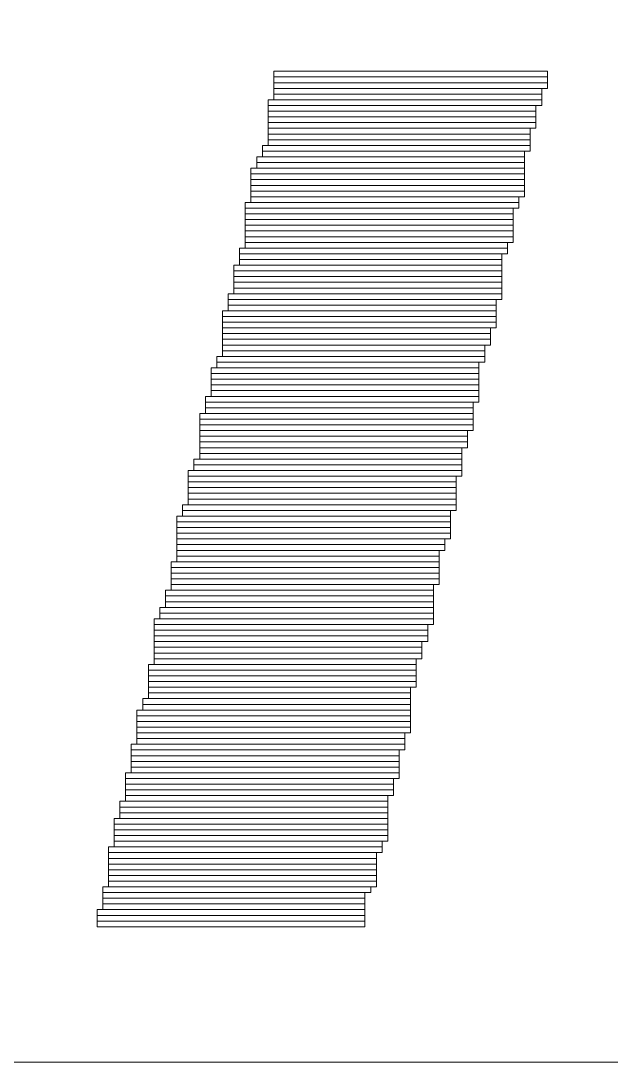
# Model space of a CAD drawing. Header units: millimetres. Extents: x -19.4 to 22.9, y -18.1 to 22.2.
# Drawn here: x -1.889 to 0.741, y -18.091 to -13.453 of the extents above; entities that cross this region are included whole.
import ezdxf

# ---------------------------------------------------------------- set-up
doc = ezdxf.new("R2010")
doc.units = ezdxf.units.MM
doc.header["$MEASUREMENT"] = 0
doc.layers.add('BG_OUTLINE', color=7, linetype='Continuous')
doc.layers.add('MA_PEN3', color=7, linetype='Continuous')

msp = doc.modelspace()

# ---------------------------------------------------------------- linework, layer by layer
at = {"layer": 'BG_OUTLINE', "lineweight": 9}
msp.add_open_spline([(-13.5636, -18.0908), (-13.5636, -18.0908), (13.4366, -18.0908), (13.4366, -18.0908), (13.4366, -18.0908), (13.4366, -18.0908), (13.4366, 12.9092), (13.4366, 12.9092), (13.4366, 12.9092), (13.4366, 12.9092), (-13.5636, 12.9092), (-13.5636, 12.9092), (-13.5636, 12.9092), (-13.5636, 12.9092), (-13.5636, -18.0908), (-13.5636, -18.0908)], degree=3, knots=[0, 0, 0, 0, 0.25, 0.25, 0.25, 0.25, 0.5, 0.5, 0.5, 0.5, 0.75, 0.75, 0.75, 0.75, 1, 1, 1, 1], dxfattribs=at)
at = {"layer": 'MA_PEN3', "lineweight": 9}
for points in [[(-0.762, -13.7032), (-0.762, -13.7032), (-0.762, -13.6778), (-0.762, -13.6778), (-0.762, -13.6778), (-0.762, -13.6778), (0.4572, -13.6778), (0.4572, -13.6778), (0.4572, -13.6778), (0.4572, -13.6778), (0.4572, -13.7032), (0.4572, -13.7032), (0.4572, -13.7032), (0.4572, -13.7032), (-0.762, -13.7032), (-0.762, -13.7032)], [(-0.762, -13.7286), (-0.762, -13.7286), (-0.762, -13.7032), (-0.762, -13.7032), (-0.762, -13.7032), (-0.762, -13.7032), (0.4572, -13.7032), (0.4572, -13.7032), (0.4572, -13.7032), (0.4572, -13.7032), (0.4572, -13.7286), (0.4572, -13.7286), (0.4572, -13.7286), (0.4572, -13.7286), (-0.762, -13.7286), (-0.762, -13.7286)], [(-0.762, -13.754), (-0.762, -13.754), (-0.762, -13.7286), (-0.762, -13.7286), (-0.762, -13.7286), (-0.762, -13.7286), (0.4572, -13.7286), (0.4572, -13.7286), (0.4572, -13.7286), (0.4572, -13.7286), (0.4572, -13.754), (0.4572, -13.754), (0.4572, -13.754), (0.4572, -13.754), (-0.762, -13.754), (-0.762, -13.754)], [(-0.762, -13.7794), (-0.762, -13.7794), (-0.762, -13.754), (-0.762, -13.754), (-0.762, -13.754), (-0.762, -13.754), (0.4318, -13.754), (0.4318, -13.754), (0.4318, -13.754), (0.4318, -13.754), (0.4318, -13.7794), (0.4318, -13.7794), (0.4318, -13.7794), (0.4318, -13.7794), (-0.762, -13.7794), (-0.762, -13.7794)], [(-0.7874, -13.8302), (-0.7874, -13.8302), (-0.7874, -13.8048), (-0.7874, -13.8048), (-0.7874, -13.8048), (-0.7874, -13.8048), (0.4318, -13.8048), (0.4318, -13.8048), (0.4318, -13.8048), (0.4318, -13.8048), (0.4318, -13.8302), (0.4318, -13.8302), (0.4318, -13.8302), (0.4318, -13.8302), (-0.7874, -13.8302), (-0.7874, -13.8302)], [(-0.762, -13.8048), (-0.762, -13.8048), (-0.762, -13.7794), (-0.762, -13.7794), (-0.762, -13.7794), (-0.762, -13.7794), (0.4318, -13.7794), (0.4318, -13.7794), (0.4318, -13.7794), (0.4318, -13.7794), (0.4318, -13.8048), (0.4318, -13.8048), (0.4318, -13.8048), (0.4318, -13.8048), (-0.762, -13.8048), (-0.762, -13.8048)], [(-0.7874, -13.8556), (-0.7874, -13.8556), (-0.7874, -13.8302), (-0.7874, -13.8302), (-0.7874, -13.8302), (-0.7874, -13.8302), (0.4064, -13.8302), (0.4064, -13.8302), (0.4064, -13.8302), (0.4064, -13.8302), (0.4064, -13.8556), (0.4064, -13.8556), (0.4064, -13.8556), (0.4064, -13.8556), (-0.7874, -13.8556), (-0.7874, -13.8556)], [(-0.7874, -13.881), (-0.7874, -13.881), (-0.7874, -13.8556), (-0.7874, -13.8556), (-0.7874, -13.8556), (-0.7874, -13.8556), (0.4064, -13.8556), (0.4064, -13.8556), (0.4064, -13.8556), (0.4064, -13.8556), (0.4064, -13.881), (0.4064, -13.881), (0.4064, -13.881), (0.4064, -13.881), (-0.7874, -13.881), (-0.7874, -13.881)], [(-0.7874, -13.9064), (-0.7874, -13.9064), (-0.7874, -13.881), (-0.7874, -13.881), (-0.7874, -13.881), (-0.7874, -13.881), (0.4064, -13.881), (0.4064, -13.881), (0.4064, -13.881), (0.4064, -13.881), (0.4064, -13.9064), (0.4064, -13.9064), (0.4064, -13.9064), (0.4064, -13.9064), (-0.7874, -13.9064), (-0.7874, -13.9064)], [(-0.7874, -13.9318), (-0.7874, -13.9318), (-0.7874, -13.9064), (-0.7874, -13.9064), (-0.7874, -13.9064), (-0.7874, -13.9064), (0.4064, -13.9064), (0.4064, -13.9064), (0.4064, -13.9064), (0.4064, -13.9064), (0.4064, -13.9318), (0.4064, -13.9318), (0.4064, -13.9318), (0.4064, -13.9318), (-0.7874, -13.9318), (-0.7874, -13.9318)], [(-0.7874, -13.9572), (-0.7874, -13.9572), (-0.7874, -13.9318), (-0.7874, -13.9318), (-0.7874, -13.9318), (-0.7874, -13.9318), (0.381, -13.9318), (0.381, -13.9318), (0.381, -13.9318), (0.381, -13.9318), (0.381, -13.9572), (0.381, -13.9572), (0.381, -13.9572), (0.381, -13.9572), (-0.7874, -13.9572), (-0.7874, -13.9572)], [(-0.7874, -13.9826), (-0.7874, -13.9826), (-0.7874, -13.9572), (-0.7874, -13.9572), (-0.7874, -13.9572), (-0.7874, -13.9572), (0.381, -13.9572), (0.381, -13.9572), (0.381, -13.9572), (0.381, -13.9572), (0.381, -13.9826), (0.381, -13.9826), (0.381, -13.9826), (0.381, -13.9826), (-0.7874, -13.9826), (-0.7874, -13.9826)], [(-0.7874, -14.008), (-0.7874, -14.008), (-0.7874, -13.9826), (-0.7874, -13.9826), (-0.7874, -13.9826), (-0.7874, -13.9826), (0.381, -13.9826), (0.381, -13.9826), (0.381, -13.9826), (0.381, -13.9826), (0.381, -14.008), (0.381, -14.008), (0.381, -14.008), (0.381, -14.008), (-0.7874, -14.008), (-0.7874, -14.008)], [(-0.8128, -14.0334), (-0.8128, -14.0334), (-0.8128, -14.008), (-0.8128, -14.008), (-0.8128, -14.008), (-0.8128, -14.008), (0.381, -14.008), (0.381, -14.008), (0.381, -14.008), (0.381, -14.008), (0.381, -14.0334), (0.381, -14.0334), (0.381, -14.0334), (0.381, -14.0334), (-0.8128, -14.0334), (-0.8128, -14.0334)], [(-0.8128, -14.0588), (-0.8128, -14.0588), (-0.8128, -14.0334), (-0.8128, -14.0334), (-0.8128, -14.0334), (-0.8128, -14.0334), (0.3556, -14.0334), (0.3556, -14.0334), (0.3556, -14.0334), (0.3556, -14.0334), (0.3556, -14.0588), (0.3556, -14.0588), (0.3556, -14.0588), (0.3556, -14.0588), (-0.8128, -14.0588), (-0.8128, -14.0588)], [(-0.8382, -14.0842), (-0.8382, -14.0842), (-0.8382, -14.0588), (-0.8382, -14.0588), (-0.8382, -14.0588), (-0.8382, -14.0588), (0.3556, -14.0588), (0.3556, -14.0588), (0.3556, -14.0588), (0.3556, -14.0588), (0.3556, -14.0842), (0.3556, -14.0842), (0.3556, -14.0842), (0.3556, -14.0842), (-0.8382, -14.0842), (-0.8382, -14.0842)], [(-0.8382, -14.1096), (-0.8382, -14.1096), (-0.8382, -14.0842), (-0.8382, -14.0842), (-0.8382, -14.0842), (-0.8382, -14.0842), (0.3556, -14.0842), (0.3556, -14.0842), (0.3556, -14.0842), (0.3556, -14.0842), (0.3556, -14.1096), (0.3556, -14.1096), (0.3556, -14.1096), (0.3556, -14.1096), (-0.8382, -14.1096), (-0.8382, -14.1096)], [(-0.8636, -14.135), (-0.8636, -14.135), (-0.8636, -14.1096), (-0.8636, -14.1096), (-0.8636, -14.1096), (-0.8636, -14.1096), (0.3556, -14.1096), (0.3556, -14.1096), (0.3556, -14.1096), (0.3556, -14.1096), (0.3556, -14.135), (0.3556, -14.135), (0.3556, -14.135), (0.3556, -14.135), (-0.8636, -14.135), (-0.8636, -14.135)], [(-0.8636, -14.1604), (-0.8636, -14.1604), (-0.8636, -14.135), (-0.8636, -14.135), (-0.8636, -14.135), (-0.8636, -14.135), (0.3556, -14.135), (0.3556, -14.135), (0.3556, -14.135), (0.3556, -14.135), (0.3556, -14.1604), (0.3556, -14.1604), (0.3556, -14.1604), (0.3556, -14.1604), (-0.8636, -14.1604), (-0.8636, -14.1604)], [(-0.8636, -14.1858), (-0.8636, -14.1858), (-0.8636, -14.1604), (-0.8636, -14.1604), (-0.8636, -14.1604), (-0.8636, -14.1604), (0.3556, -14.1604), (0.3556, -14.1604), (0.3556, -14.1604), (0.3556, -14.1604), (0.3556, -14.1858), (0.3556, -14.1858), (0.3556, -14.1858), (0.3556, -14.1858), (-0.8636, -14.1858), (-0.8636, -14.1858)], [(-0.8636, -14.2112), (-0.8636, -14.2112), (-0.8636, -14.1858), (-0.8636, -14.1858), (-0.8636, -14.1858), (-0.8636, -14.1858), (0.3556, -14.1858), (0.3556, -14.1858), (0.3556, -14.1858), (0.3556, -14.1858), (0.3556, -14.2112), (0.3556, -14.2112), (0.3556, -14.2112), (0.3556, -14.2112), (-0.8636, -14.2112), (-0.8636, -14.2112)], [(-0.8636, -14.2366), (-0.8636, -14.2366), (-0.8636, -14.2112), (-0.8636, -14.2112), (-0.8636, -14.2112), (-0.8636, -14.2112), (0.3556, -14.2112), (0.3556, -14.2112), (0.3556, -14.2112), (0.3556, -14.2112), (0.3556, -14.2366), (0.3556, -14.2366), (0.3556, -14.2366), (0.3556, -14.2366), (-0.8636, -14.2366), (-0.8636, -14.2366)], [(-0.8636, -14.262), (-0.8636, -14.262), (-0.8636, -14.2366), (-0.8636, -14.2366), (-0.8636, -14.2366), (-0.8636, -14.2366), (0.3302, -14.2366), (0.3302, -14.2366), (0.3302, -14.2366), (0.3302, -14.2366), (0.3302, -14.262), (0.3302, -14.262), (0.3302, -14.262), (0.3302, -14.262), (-0.8636, -14.262), (-0.8636, -14.262)], [(-0.889, -14.2874), (-0.889, -14.2874), (-0.889, -14.262), (-0.889, -14.262), (-0.889, -14.262), (-0.889, -14.262), (0.3302, -14.262), (0.3302, -14.262), (0.3302, -14.262), (0.3302, -14.262), (0.3302, -14.2874), (0.3302, -14.2874), (0.3302, -14.2874), (0.3302, -14.2874), (-0.889, -14.2874), (-0.889, -14.2874)], [(-0.889, -14.3128), (-0.889, -14.3128), (-0.889, -14.2874), (-0.889, -14.2874), (-0.889, -14.2874), (-0.889, -14.2874), (0.3048, -14.2874), (0.3048, -14.2874), (0.3048, -14.2874), (0.3048, -14.2874), (0.3048, -14.3128), (0.3048, -14.3128), (0.3048, -14.3128), (0.3048, -14.3128), (-0.889, -14.3128), (-0.889, -14.3128)], [(-0.889, -14.3382), (-0.889, -14.3382), (-0.889, -14.3128), (-0.889, -14.3128), (-0.889, -14.3128), (-0.889, -14.3128), (0.3048, -14.3128), (0.3048, -14.3128), (0.3048, -14.3128), (0.3048, -14.3128), (0.3048, -14.3382), (0.3048, -14.3382), (0.3048, -14.3382), (0.3048, -14.3382), (-0.889, -14.3382), (-0.889, -14.3382)], [(-0.889, -14.3636), (-0.889, -14.3636), (-0.889, -14.3382), (-0.889, -14.3382), (-0.889, -14.3382), (-0.889, -14.3382), (0.3048, -14.3382), (0.3048, -14.3382), (0.3048, -14.3382), (0.3048, -14.3382), (0.3048, -14.3636), (0.3048, -14.3636), (0.3048, -14.3636), (0.3048, -14.3636), (-0.889, -14.3636), (-0.889, -14.3636)], [(-0.889, -14.389), (-0.889, -14.389), (-0.889, -14.3636), (-0.889, -14.3636), (-0.889, -14.3636), (-0.889, -14.3636), (0.3048, -14.3636), (0.3048, -14.3636), (0.3048, -14.3636), (0.3048, -14.3636), (0.3048, -14.389), (0.3048, -14.389), (0.3048, -14.389), (0.3048, -14.389), (-0.889, -14.389), (-0.889, -14.389)], [(-0.889, -14.4144), (-0.889, -14.4144), (-0.889, -14.389), (-0.889, -14.389), (-0.889, -14.389), (-0.889, -14.389), (0.3048, -14.389), (0.3048, -14.389), (0.3048, -14.389), (0.3048, -14.389), (0.3048, -14.4144), (0.3048, -14.4144), (0.3048, -14.4144), (0.3048, -14.4144), (-0.889, -14.4144), (-0.889, -14.4144)], [(-0.889, -14.4398), (-0.889, -14.4398), (-0.889, -14.4144), (-0.889, -14.4144), (-0.889, -14.4144), (-0.889, -14.4144), (0.3048, -14.4144), (0.3048, -14.4144), (0.3048, -14.4144), (0.3048, -14.4144), (0.3048, -14.4398), (0.3048, -14.4398), (0.3048, -14.4398), (0.3048, -14.4398), (-0.889, -14.4398), (-0.889, -14.4398)], [(-0.9144, -14.4906), (-0.9144, -14.4906), (-0.9144, -14.4652), (-0.9144, -14.4652), (-0.9144, -14.4652), (-0.9144, -14.4652), (0.2794, -14.4652), (0.2794, -14.4652), (0.2794, -14.4652), (0.2794, -14.4652), (0.2794, -14.4906), (0.2794, -14.4906), (0.2794, -14.4906), (0.2794, -14.4906), (-0.9144, -14.4906), (-0.9144, -14.4906)], [(-0.889, -14.4652), (-0.889, -14.4652), (-0.889, -14.4398), (-0.889, -14.4398), (-0.889, -14.4398), (-0.889, -14.4398), (0.2794, -14.4398), (0.2794, -14.4398), (0.2794, -14.4398), (0.2794, -14.4398), (0.2794, -14.4652), (0.2794, -14.4652), (0.2794, -14.4652), (0.2794, -14.4652), (-0.889, -14.4652), (-0.889, -14.4652)], [(-0.9144, -14.516), (-0.9144, -14.516), (-0.9144, -14.4906), (-0.9144, -14.4906), (-0.9144, -14.4906), (-0.9144, -14.4906), (0.254, -14.4906), (0.254, -14.4906), (0.254, -14.4906), (0.254, -14.4906), (0.254, -14.516), (0.254, -14.516), (0.254, -14.516), (0.254, -14.516), (-0.9144, -14.516), (-0.9144, -14.516)], [(-0.9398, -14.5668), (-0.9398, -14.5668), (-0.9398, -14.5414), (-0.9398, -14.5414), (-0.9398, -14.5414), (-0.9398, -14.5414), (0.254, -14.5414), (0.254, -14.5414), (0.254, -14.5414), (0.254, -14.5414), (0.254, -14.5668), (0.254, -14.5668), (0.254, -14.5668), (0.254, -14.5668), (-0.9398, -14.5668), (-0.9398, -14.5668)], [(-0.9144, -14.5414), (-0.9144, -14.5414), (-0.9144, -14.516), (-0.9144, -14.516), (-0.9144, -14.516), (-0.9144, -14.516), (0.254, -14.516), (0.254, -14.516), (0.254, -14.516), (0.254, -14.516), (0.254, -14.5414), (0.254, -14.5414), (0.254, -14.5414), (0.254, -14.5414), (-0.9144, -14.5414), (-0.9144, -14.5414)], [(-0.9398, -14.5922), (-0.9398, -14.5922), (-0.9398, -14.5668), (-0.9398, -14.5668), (-0.9398, -14.5668), (-0.9398, -14.5668), (0.254, -14.5668), (0.254, -14.5668), (0.254, -14.5668), (0.254, -14.5668), (0.254, -14.5922), (0.254, -14.5922), (0.254, -14.5922), (0.254, -14.5922), (-0.9398, -14.5922), (-0.9398, -14.5922)], [(-0.9398, -14.6176), (-0.9398, -14.6176), (-0.9398, -14.5922), (-0.9398, -14.5922), (-0.9398, -14.5922), (-0.9398, -14.5922), (0.254, -14.5922), (0.254, -14.5922), (0.254, -14.5922), (0.254, -14.5922), (0.254, -14.6176), (0.254, -14.6176), (0.254, -14.6176), (0.254, -14.6176), (-0.9398, -14.6176), (-0.9398, -14.6176)], [(-0.9398, -14.643), (-0.9398, -14.643), (-0.9398, -14.6176), (-0.9398, -14.6176), (-0.9398, -14.6176), (-0.9398, -14.6176), (0.254, -14.6176), (0.254, -14.6176), (0.254, -14.6176), (0.254, -14.6176), (0.254, -14.643), (0.254, -14.643), (0.254, -14.643), (0.254, -14.643), (-0.9398, -14.643), (-0.9398, -14.643)], [(-0.9398, -14.6684), (-0.9398, -14.6684), (-0.9398, -14.643), (-0.9398, -14.643), (-0.9398, -14.643), (-0.9398, -14.643), (0.254, -14.643), (0.254, -14.643), (0.254, -14.643), (0.254, -14.643), (0.254, -14.6684), (0.254, -14.6684), (0.254, -14.6684), (0.254, -14.6684), (-0.9398, -14.6684), (-0.9398, -14.6684)], [(-0.9652, -14.6938), (-0.9652, -14.6938), (-0.9652, -14.6684), (-0.9652, -14.6684), (-0.9652, -14.6684), (-0.9652, -14.6684), (0.254, -14.6684), (0.254, -14.6684), (0.254, -14.6684), (0.254, -14.6684), (0.254, -14.6938), (0.254, -14.6938), (0.254, -14.6938), (0.254, -14.6938), (-0.9652, -14.6938), (-0.9652, -14.6938)], [(-0.9652, -14.7192), (-0.9652, -14.7192), (-0.9652, -14.6938), (-0.9652, -14.6938), (-0.9652, -14.6938), (-0.9652, -14.6938), (0.2286, -14.6938), (0.2286, -14.6938), (0.2286, -14.6938), (0.2286, -14.6938), (0.2286, -14.7192), (0.2286, -14.7192), (0.2286, -14.7192), (0.2286, -14.7192), (-0.9652, -14.7192), (-0.9652, -14.7192)], [(-0.9906, -14.77), (-0.9906, -14.77), (-0.9906, -14.7446), (-0.9906, -14.7446), (-0.9906, -14.7446), (-0.9906, -14.7446), (0.2286, -14.7446), (0.2286, -14.7446), (0.2286, -14.7446), (0.2286, -14.7446), (0.2286, -14.77), (0.2286, -14.77), (0.2286, -14.77), (0.2286, -14.77), (-0.9906, -14.77), (-0.9906, -14.77)], [(-0.9652, -14.7446), (-0.9652, -14.7446), (-0.9652, -14.7192), (-0.9652, -14.7192), (-0.9652, -14.7192), (-0.9652, -14.7192), (0.2286, -14.7192), (0.2286, -14.7192), (0.2286, -14.7192), (0.2286, -14.7192), (0.2286, -14.7446), (0.2286, -14.7446), (0.2286, -14.7446), (0.2286, -14.7446), (-0.9652, -14.7446), (-0.9652, -14.7446)], [(-0.9906, -14.7954), (-0.9906, -14.7954), (-0.9906, -14.77), (-0.9906, -14.77), (-0.9906, -14.77), (-0.9906, -14.77), (0.2286, -14.77), (0.2286, -14.77), (0.2286, -14.77), (0.2286, -14.77), (0.2286, -14.7954), (0.2286, -14.7954), (0.2286, -14.7954), (0.2286, -14.7954), (-0.9906, -14.7954), (-0.9906, -14.7954)], [(-0.9906, -14.8208), (-0.9906, -14.8208), (-0.9906, -14.7954), (-0.9906, -14.7954), (-0.9906, -14.7954), (-0.9906, -14.7954), (0.2286, -14.7954), (0.2286, -14.7954), (0.2286, -14.7954), (0.2286, -14.7954), (0.2286, -14.8208), (0.2286, -14.8208), (0.2286, -14.8208), (0.2286, -14.8208), (-0.9906, -14.8208), (-0.9906, -14.8208)], [(-0.9906, -14.8462), (-0.9906, -14.8462), (-0.9906, -14.8208), (-0.9906, -14.8208), (-0.9906, -14.8208), (-0.9906, -14.8208), (0.2032, -14.8208), (0.2032, -14.8208), (0.2032, -14.8208), (0.2032, -14.8208), (0.2032, -14.8462), (0.2032, -14.8462), (0.2032, -14.8462), (0.2032, -14.8462), (-0.9906, -14.8462), (-0.9906, -14.8462)], [(-0.9906, -14.8716), (-0.9906, -14.8716), (-0.9906, -14.8462), (-0.9906, -14.8462), (-0.9906, -14.8462), (-0.9906, -14.8462), (0.2032, -14.8462), (0.2032, -14.8462), (0.2032, -14.8462), (0.2032, -14.8462), (0.2032, -14.8716), (0.2032, -14.8716), (0.2032, -14.8716), (0.2032, -14.8716), (-0.9906, -14.8716), (-0.9906, -14.8716)], [(-0.9906, -14.897), (-0.9906, -14.897), (-0.9906, -14.8716), (-0.9906, -14.8716), (-0.9906, -14.8716), (-0.9906, -14.8716), (0.2032, -14.8716), (0.2032, -14.8716), (0.2032, -14.8716), (0.2032, -14.8716), (0.2032, -14.897), (0.2032, -14.897), (0.2032, -14.897), (0.2032, -14.897), (-0.9906, -14.897), (-0.9906, -14.897)], [(-0.9906, -14.9224), (-0.9906, -14.9224), (-0.9906, -14.897), (-0.9906, -14.897), (-0.9906, -14.897), (-0.9906, -14.897), (0.1778, -14.897), (0.1778, -14.897), (0.1778, -14.897), (0.1778, -14.897), (0.1778, -14.9224), (0.1778, -14.9224), (0.1778, -14.9224), (0.1778, -14.9224), (-0.9906, -14.9224), (-0.9906, -14.9224)], [(-0.9906, -14.9478), (-0.9906, -14.9478), (-0.9906, -14.9224), (-0.9906, -14.9224), (-0.9906, -14.9224), (-0.9906, -14.9224), (0.1778, -14.9224), (0.1778, -14.9224), (0.1778, -14.9224), (0.1778, -14.9224), (0.1778, -14.9478), (0.1778, -14.9478), (0.1778, -14.9478), (0.1778, -14.9478), (-0.9906, -14.9478), (-0.9906, -14.9478)], [(-1.016, -14.9732), (-1.016, -14.9732), (-1.016, -14.9478), (-1.016, -14.9478), (-1.016, -14.9478), (-1.016, -14.9478), (0.1778, -14.9478), (0.1778, -14.9478), (0.1778, -14.9478), (0.1778, -14.9478), (0.1778, -14.9732), (0.1778, -14.9732), (0.1778, -14.9732), (0.1778, -14.9732), (-1.016, -14.9732), (-1.016, -14.9732)], [(-1.016, -14.9986), (-1.016, -14.9986), (-1.016, -14.9732), (-1.016, -14.9732), (-1.016, -14.9732), (-1.016, -14.9732), (0.1524, -14.9732), (0.1524, -14.9732), (0.1524, -14.9732), (0.1524, -14.9732), (0.1524, -14.9986), (0.1524, -14.9986), (0.1524, -14.9986), (0.1524, -14.9986), (-1.016, -14.9986), (-1.016, -14.9986)], [(-1.0414, -15.024), (-1.0414, -15.024), (-1.0414, -14.9986), (-1.0414, -14.9986), (-1.0414, -14.9986), (-1.0414, -14.9986), (0.1524, -14.9986), (0.1524, -14.9986), (0.1524, -14.9986), (0.1524, -14.9986), (0.1524, -15.024), (0.1524, -15.024), (0.1524, -15.024), (0.1524, -15.024), (-1.0414, -15.024), (-1.0414, -15.024)], [(-1.0414, -15.0494), (-1.0414, -15.0494), (-1.0414, -15.024), (-1.0414, -15.024), (-1.0414, -15.024), (-1.0414, -15.024), (0.1524, -15.024), (0.1524, -15.024), (0.1524, -15.024), (0.1524, -15.024), (0.1524, -15.0494), (0.1524, -15.0494), (0.1524, -15.0494), (0.1524, -15.0494), (-1.0414, -15.0494), (-1.0414, -15.0494)], [(-1.0414, -15.0748), (-1.0414, -15.0748), (-1.0414, -15.0494), (-1.0414, -15.0494), (-1.0414, -15.0494), (-1.0414, -15.0494), (0.1524, -15.0494), (0.1524, -15.0494), (0.1524, -15.0494), (0.1524, -15.0494), (0.1524, -15.0748), (0.1524, -15.0748), (0.1524, -15.0748), (0.1524, -15.0748), (-1.0414, -15.0748), (-1.0414, -15.0748)], [(-1.0414, -15.1002), (-1.0414, -15.1002), (-1.0414, -15.0748), (-1.0414, -15.0748), (-1.0414, -15.0748), (-1.0414, -15.0748), (0.1524, -15.0748), (0.1524, -15.0748), (0.1524, -15.0748), (0.1524, -15.0748), (0.1524, -15.1002), (0.1524, -15.1002), (0.1524, -15.1002), (0.1524, -15.1002), (-1.0414, -15.1002), (-1.0414, -15.1002)], [(-1.0414, -15.1256), (-1.0414, -15.1256), (-1.0414, -15.1002), (-1.0414, -15.1002), (-1.0414, -15.1002), (-1.0414, -15.1002), (0.1524, -15.1002), (0.1524, -15.1002), (0.1524, -15.1002), (0.1524, -15.1002), (0.1524, -15.1256), (0.1524, -15.1256), (0.1524, -15.1256), (0.1524, -15.1256), (-1.0414, -15.1256), (-1.0414, -15.1256)], [(-1.0668, -15.151), (-1.0668, -15.151), (-1.0668, -15.1256), (-1.0668, -15.1256), (-1.0668, -15.1256), (-1.0668, -15.1256), (0.1524, -15.1256), (0.1524, -15.1256), (0.1524, -15.1256), (0.1524, -15.1256), (0.1524, -15.151), (0.1524, -15.151), (0.1524, -15.151), (0.1524, -15.151), (-1.0668, -15.151), (-1.0668, -15.151)], [(-1.0668, -15.1764), (-1.0668, -15.1764), (-1.0668, -15.151), (-1.0668, -15.151), (-1.0668, -15.151), (-1.0668, -15.151), (0.127, -15.151), (0.127, -15.151), (0.127, -15.151), (0.127, -15.151), (0.127, -15.1764), (0.127, -15.1764), (0.127, -15.1764), (0.127, -15.1764), (-1.0668, -15.1764), (-1.0668, -15.1764)], [(-1.0922, -15.2272), (-1.0922, -15.2272), (-1.0922, -15.2018), (-1.0922, -15.2018), (-1.0922, -15.2018), (-1.0922, -15.2018), (0.127, -15.2018), (0.127, -15.2018), (0.127, -15.2018), (0.127, -15.2018), (0.127, -15.2272), (0.127, -15.2272), (0.127, -15.2272), (0.127, -15.2272), (-1.0922, -15.2272), (-1.0922, -15.2272)], [(-1.0668, -15.2018), (-1.0668, -15.2018), (-1.0668, -15.1764), (-1.0668, -15.1764), (-1.0668, -15.1764), (-1.0668, -15.1764), (0.127, -15.1764), (0.127, -15.1764), (0.127, -15.1764), (0.127, -15.1764), (0.127, -15.2018), (0.127, -15.2018), (0.127, -15.2018), (0.127, -15.2018), (-1.0668, -15.2018), (-1.0668, -15.2018)], [(-1.0922, -15.2526), (-1.0922, -15.2526), (-1.0922, -15.2272), (-1.0922, -15.2272), (-1.0922, -15.2272), (-1.0922, -15.2272), (0.127, -15.2272), (0.127, -15.2272), (0.127, -15.2272), (0.127, -15.2272), (0.127, -15.2526), (0.127, -15.2526), (0.127, -15.2526), (0.127, -15.2526), (-1.0922, -15.2526), (-1.0922, -15.2526)], [(-1.0922, -15.278), (-1.0922, -15.278), (-1.0922, -15.2526), (-1.0922, -15.2526), (-1.0922, -15.2526), (-1.0922, -15.2526), (0.127, -15.2526), (0.127, -15.2526), (0.127, -15.2526), (0.127, -15.2526), (0.127, -15.278), (0.127, -15.278), (0.127, -15.278), (0.127, -15.278), (-1.0922, -15.278), (-1.0922, -15.278)], [(-1.0922, -15.3034), (-1.0922, -15.3034), (-1.0922, -15.278), (-1.0922, -15.278), (-1.0922, -15.278), (-1.0922, -15.278), (0.1016, -15.278), (0.1016, -15.278), (0.1016, -15.278), (0.1016, -15.278), (0.1016, -15.3034), (0.1016, -15.3034), (0.1016, -15.3034), (0.1016, -15.3034), (-1.0922, -15.3034), (-1.0922, -15.3034)], [(-1.0922, -15.3288), (-1.0922, -15.3288), (-1.0922, -15.3034), (-1.0922, -15.3034), (-1.0922, -15.3034), (-1.0922, -15.3034), (0.1016, -15.3034), (0.1016, -15.3034), (0.1016, -15.3034), (0.1016, -15.3034), (0.1016, -15.3288), (0.1016, -15.3288), (0.1016, -15.3288), (0.1016, -15.3288), (-1.0922, -15.3288), (-1.0922, -15.3288)], [(-1.0922, -15.3542), (-1.0922, -15.3542), (-1.0922, -15.3288), (-1.0922, -15.3288), (-1.0922, -15.3288), (-1.0922, -15.3288), (0.1016, -15.3288), (0.1016, -15.3288), (0.1016, -15.3288), (0.1016, -15.3288), (0.1016, -15.3542), (0.1016, -15.3542), (0.1016, -15.3542), (0.1016, -15.3542), (-1.0922, -15.3542), (-1.0922, -15.3542)], [(-1.0922, -15.3796), (-1.0922, -15.3796), (-1.0922, -15.3542), (-1.0922, -15.3542), (-1.0922, -15.3542), (-1.0922, -15.3542), (0.0762, -15.3542), (0.0762, -15.3542), (0.0762, -15.3542), (0.0762, -15.3542), (0.0762, -15.3796), (0.0762, -15.3796), (0.0762, -15.3796), (0.0762, -15.3796), (-1.0922, -15.3796), (-1.0922, -15.3796)], [(-1.0922, -15.405), (-1.0922, -15.405), (-1.0922, -15.3796), (-1.0922, -15.3796), (-1.0922, -15.3796), (-1.0922, -15.3796), (0.0762, -15.3796), (0.0762, -15.3796), (0.0762, -15.3796), (0.0762, -15.3796), (0.0762, -15.405), (0.0762, -15.405), (0.0762, -15.405), (0.0762, -15.405), (-1.0922, -15.405), (-1.0922, -15.405)], [(-1.1176, -15.4304), (-1.1176, -15.4304), (-1.1176, -15.405), (-1.1176, -15.405), (-1.1176, -15.405), (-1.1176, -15.405), (0.0762, -15.405), (0.0762, -15.405), (0.0762, -15.405), (0.0762, -15.405), (0.0762, -15.4304), (0.0762, -15.4304), (0.0762, -15.4304), (0.0762, -15.4304), (-1.1176, -15.4304), (-1.1176, -15.4304)], [(-1.1176, -15.4558), (-1.1176, -15.4558), (-1.1176, -15.4304), (-1.1176, -15.4304), (-1.1176, -15.4304), (-1.1176, -15.4304), (0.0762, -15.4304), (0.0762, -15.4304), (0.0762, -15.4304), (0.0762, -15.4304), (0.0762, -15.4558), (0.0762, -15.4558), (0.0762, -15.4558), (0.0762, -15.4558), (-1.1176, -15.4558), (-1.1176, -15.4558)], [(-1.143, -15.4812), (-1.143, -15.4812), (-1.143, -15.4558), (-1.143, -15.4558), (-1.143, -15.4558), (-1.143, -15.4558), (0.0762, -15.4558), (0.0762, -15.4558), (0.0762, -15.4558), (0.0762, -15.4558), (0.0762, -15.4812), (0.0762, -15.4812), (0.0762, -15.4812), (0.0762, -15.4812), (-1.143, -15.4812), (-1.143, -15.4812)], [(-1.143, -15.5066), (-1.143, -15.5066), (-1.143, -15.4812), (-1.143, -15.4812), (-1.143, -15.4812), (-1.143, -15.4812), (0.0508, -15.4812), (0.0508, -15.4812), (0.0508, -15.4812), (0.0508, -15.4812), (0.0508, -15.5066), (0.0508, -15.5066), (0.0508, -15.5066), (0.0508, -15.5066), (-1.143, -15.5066), (-1.143, -15.5066)], [(-1.143, -15.532), (-1.143, -15.532), (-1.143, -15.5066), (-1.143, -15.5066), (-1.143, -15.5066), (-1.143, -15.5066), (0.0508, -15.5066), (0.0508, -15.5066), (0.0508, -15.5066), (0.0508, -15.5066), (0.0508, -15.532), (0.0508, -15.532), (0.0508, -15.532), (0.0508, -15.532), (-1.143, -15.532), (-1.143, -15.532)], [(-1.143, -15.5574), (-1.143, -15.5574), (-1.143, -15.532), (-1.143, -15.532), (-1.143, -15.532), (-1.143, -15.532), (0.0508, -15.532), (0.0508, -15.532), (0.0508, -15.532), (0.0508, -15.532), (0.0508, -15.5574), (0.0508, -15.5574), (0.0508, -15.5574), (0.0508, -15.5574), (-1.143, -15.5574), (-1.143, -15.5574)], [(-1.143, -15.5828), (-1.143, -15.5828), (-1.143, -15.5574), (-1.143, -15.5574), (-1.143, -15.5574), (-1.143, -15.5574), (0.0508, -15.5574), (0.0508, -15.5574), (0.0508, -15.5574), (0.0508, -15.5574), (0.0508, -15.5828), (0.0508, -15.5828), (0.0508, -15.5828), (0.0508, -15.5828), (-1.143, -15.5828), (-1.143, -15.5828)], [(-1.1684, -15.6336), (-1.1684, -15.6336), (-1.1684, -15.6082), (-1.1684, -15.6082), (-1.1684, -15.6082), (-1.1684, -15.6082), (0.0508, -15.6082), (0.0508, -15.6082), (0.0508, -15.6082), (0.0508, -15.6082), (0.0508, -15.6336), (0.0508, -15.6336), (0.0508, -15.6336), (0.0508, -15.6336), (-1.1684, -15.6336), (-1.1684, -15.6336)], [(-1.143, -15.6082), (-1.143, -15.6082), (-1.143, -15.5828), (-1.143, -15.5828), (-1.143, -15.5828), (-1.143, -15.5828), (0.0508, -15.5828), (0.0508, -15.5828), (0.0508, -15.5828), (0.0508, -15.5828), (0.0508, -15.6082), (0.0508, -15.6082), (0.0508, -15.6082), (0.0508, -15.6082), (-1.143, -15.6082), (-1.143, -15.6082)], [(-1.1938, -15.6844), (-1.1938, -15.6844), (-1.1938, -15.659), (-1.1938, -15.659), (-1.1938, -15.659), (-1.1938, -15.659), (0.0254, -15.659), (0.0254, -15.659), (0.0254, -15.659), (0.0254, -15.659), (0.0254, -15.6844), (0.0254, -15.6844), (0.0254, -15.6844), (0.0254, -15.6844), (-1.1938, -15.6844), (-1.1938, -15.6844)], [(-1.1684, -15.659), (-1.1684, -15.659), (-1.1684, -15.6336), (-1.1684, -15.6336), (-1.1684, -15.6336), (-1.1684, -15.6336), (0.0254, -15.6336), (0.0254, -15.6336), (0.0254, -15.6336), (0.0254, -15.6336), (0.0254, -15.659), (0.0254, -15.659), (0.0254, -15.659), (0.0254, -15.659), (-1.1684, -15.659), (-1.1684, -15.659)], [(-1.1938, -15.7098), (-1.1938, -15.7098), (-1.1938, -15.6844), (-1.1938, -15.6844), (-1.1938, -15.6844), (-1.1938, -15.6844), (0.0254, -15.6844), (0.0254, -15.6844), (0.0254, -15.6844), (0.0254, -15.6844), (0.0254, -15.7098), (0.0254, -15.7098), (0.0254, -15.7098), (0.0254, -15.7098), (-1.1938, -15.7098), (-1.1938, -15.7098)], [(-1.1938, -15.7352), (-1.1938, -15.7352), (-1.1938, -15.7098), (-1.1938, -15.7098), (-1.1938, -15.7098), (-1.1938, -15.7098), (0.0254, -15.7098), (0.0254, -15.7098), (0.0254, -15.7098), (0.0254, -15.7098), (0.0254, -15.7352), (0.0254, -15.7352), (0.0254, -15.7352), (0.0254, -15.7352), (-1.1938, -15.7352), (-1.1938, -15.7352)], [(-1.1938, -15.7606), (-1.1938, -15.7606), (-1.1938, -15.7352), (-1.1938, -15.7352), (-1.1938, -15.7352), (-1.1938, -15.7352), (0.0254, -15.7352), (0.0254, -15.7352), (0.0254, -15.7352), (0.0254, -15.7352), (0.0254, -15.7606), (0.0254, -15.7606), (0.0254, -15.7606), (0.0254, -15.7606), (-1.1938, -15.7606), (-1.1938, -15.7606)], [(-1.1938, -15.786), (-1.1938, -15.786), (-1.1938, -15.7606), (-1.1938, -15.7606), (-1.1938, -15.7606), (-1.1938, -15.7606), (0, -15.7606), (0, -15.7606), (0, -15.7606), (0, -15.7606), (0, -15.786), (0, -15.786), (0, -15.786), (0, -15.786), (-1.1938, -15.786), (-1.1938, -15.786)], [(-1.1938, -15.8114), (-1.1938, -15.8114), (-1.1938, -15.786), (-1.1938, -15.786), (-1.1938, -15.786), (-1.1938, -15.786), (0, -15.786), (0, -15.786), (0, -15.786), (0, -15.786), (0, -15.8114), (0, -15.8114), (0, -15.8114), (0, -15.8114), (-1.1938, -15.8114), (-1.1938, -15.8114)], [(-1.1938, -15.8368), (-1.1938, -15.8368), (-1.1938, -15.8114), (-1.1938, -15.8114), (-1.1938, -15.8114), (-1.1938, -15.8114), (-0.0254, -15.8114), (-0.0254, -15.8114), (-0.0254, -15.8114), (-0.0254, -15.8114), (-0.0254, -15.8368), (-0.0254, -15.8368), (-0.0254, -15.8368), (-0.0254, -15.8368), (-1.1938, -15.8368), (-1.1938, -15.8368)], [(-1.1938, -15.8622), (-1.1938, -15.8622), (-1.1938, -15.8368), (-1.1938, -15.8368), (-1.1938, -15.8368), (-1.1938, -15.8368), (-0.0254, -15.8368), (-0.0254, -15.8368), (-0.0254, -15.8368), (-0.0254, -15.8368), (-0.0254, -15.8622), (-0.0254, -15.8622), (-0.0254, -15.8622), (-0.0254, -15.8622), (-1.1938, -15.8622), (-1.1938, -15.8622)], [(-1.2192, -15.8876), (-1.2192, -15.8876), (-1.2192, -15.8622), (-1.2192, -15.8622), (-1.2192, -15.8622), (-1.2192, -15.8622), (-0.0254, -15.8622), (-0.0254, -15.8622), (-0.0254, -15.8622), (-0.0254, -15.8622), (-0.0254, -15.8876), (-0.0254, -15.8876), (-0.0254, -15.8876), (-0.0254, -15.8876), (-1.2192, -15.8876), (-1.2192, -15.8876)], [(-1.2192, -15.913), (-1.2192, -15.913), (-1.2192, -15.8876), (-1.2192, -15.8876), (-1.2192, -15.8876), (-1.2192, -15.8876), (-0.0254, -15.8876), (-0.0254, -15.8876), (-0.0254, -15.8876), (-0.0254, -15.8876), (-0.0254, -15.913), (-0.0254, -15.913), (-0.0254, -15.913), (-0.0254, -15.913), (-1.2192, -15.913), (-1.2192, -15.913)], [(-1.2192, -15.9384), (-1.2192, -15.9384), (-1.2192, -15.913), (-1.2192, -15.913), (-1.2192, -15.913), (-1.2192, -15.913), (-0.0254, -15.913), (-0.0254, -15.913), (-0.0254, -15.913), (-0.0254, -15.913), (-0.0254, -15.9384), (-0.0254, -15.9384), (-0.0254, -15.9384), (-0.0254, -15.9384), (-1.2192, -15.9384), (-1.2192, -15.9384)], [(-1.2192, -15.9638), (-1.2192, -15.9638), (-1.2192, -15.9384), (-1.2192, -15.9384), (-1.2192, -15.9384), (-1.2192, -15.9384), (-0.0254, -15.9384), (-0.0254, -15.9384), (-0.0254, -15.9384), (-0.0254, -15.9384), (-0.0254, -15.9638), (-0.0254, -15.9638), (-0.0254, -15.9638), (-0.0254, -15.9638), (-1.2192, -15.9638), (-1.2192, -15.9638)], [(-1.2446, -16.0146), (-1.2446, -16.0146), (-1.2446, -15.9892), (-1.2446, -15.9892), (-1.2446, -15.9892), (-1.2446, -15.9892), (-0.0508, -15.9892), (-0.0508, -15.9892), (-0.0508, -15.9892), (-0.0508, -15.9892), (-0.0508, -16.0146), (-0.0508, -16.0146), (-0.0508, -16.0146), (-0.0508, -16.0146), (-1.2446, -16.0146), (-1.2446, -16.0146)], [(-1.2192, -15.9892), (-1.2192, -15.9892), (-1.2192, -15.9638), (-1.2192, -15.9638), (-1.2192, -15.9638), (-1.2192, -15.9638), (-0.0508, -15.9638), (-0.0508, -15.9638), (-0.0508, -15.9638), (-0.0508, -15.9638), (-0.0508, -15.9892), (-0.0508, -15.9892), (-0.0508, -15.9892), (-0.0508, -15.9892), (-1.2192, -15.9892), (-1.2192, -15.9892)], [(-1.2446, -16.04), (-1.2446, -16.04), (-1.2446, -16.0146), (-1.2446, -16.0146), (-1.2446, -16.0146), (-1.2446, -16.0146), (-0.0508, -16.0146), (-0.0508, -16.0146), (-0.0508, -16.0146), (-0.0508, -16.0146), (-0.0508, -16.04), (-0.0508, -16.04), (-0.0508, -16.04), (-0.0508, -16.04), (-1.2446, -16.04), (-1.2446, -16.04)], [(-1.2446, -16.0654), (-1.2446, -16.0654), (-1.2446, -16.04), (-1.2446, -16.04), (-1.2446, -16.04), (-1.2446, -16.04), (-0.0508, -16.04), (-0.0508, -16.04), (-0.0508, -16.04), (-0.0508, -16.04), (-0.0508, -16.0654), (-0.0508, -16.0654), (-0.0508, -16.0654), (-0.0508, -16.0654), (-1.2446, -16.0654), (-1.2446, -16.0654)], [(-1.27, -16.0908), (-1.27, -16.0908), (-1.27, -16.0654), (-1.27, -16.0654), (-1.27, -16.0654), (-1.27, -16.0654), (-0.0508, -16.0654), (-0.0508, -16.0654), (-0.0508, -16.0654), (-0.0508, -16.0654), (-0.0508, -16.0908), (-0.0508, -16.0908), (-0.0508, -16.0908), (-0.0508, -16.0908), (-1.27, -16.0908), (-1.27, -16.0908)], [(-1.27, -16.1162), (-1.27, -16.1162), (-1.27, -16.0908), (-1.27, -16.0908), (-1.27, -16.0908), (-1.27, -16.0908), (-0.0508, -16.0908), (-0.0508, -16.0908), (-0.0508, -16.0908), (-0.0508, -16.0908), (-0.0508, -16.1162), (-0.0508, -16.1162), (-0.0508, -16.1162), (-0.0508, -16.1162), (-1.27, -16.1162), (-1.27, -16.1162)], [(-1.2954, -16.1416), (-1.2954, -16.1416), (-1.2954, -16.1162), (-1.2954, -16.1162), (-1.2954, -16.1162), (-1.2954, -16.1162), (-0.0508, -16.1162), (-0.0508, -16.1162), (-0.0508, -16.1162), (-0.0508, -16.1162), (-0.0508, -16.1416), (-0.0508, -16.1416), (-0.0508, -16.1416), (-0.0508, -16.1416), (-1.2954, -16.1416), (-1.2954, -16.1416)], [(-1.2954, -16.167), (-1.2954, -16.167), (-1.2954, -16.1416), (-1.2954, -16.1416), (-1.2954, -16.1416), (-1.2954, -16.1416), (-0.0762, -16.1416), (-0.0762, -16.1416), (-0.0762, -16.1416), (-0.0762, -16.1416), (-0.0762, -16.167), (-0.0762, -16.167), (-0.0762, -16.167), (-0.0762, -16.167), (-1.2954, -16.167), (-1.2954, -16.167)], [(-1.2954, -16.1924), (-1.2954, -16.1924), (-1.2954, -16.167), (-1.2954, -16.167), (-1.2954, -16.167), (-1.2954, -16.167), (-0.0762, -16.167), (-0.0762, -16.167), (-0.0762, -16.167), (-0.0762, -16.167), (-0.0762, -16.1924), (-0.0762, -16.1924), (-0.0762, -16.1924), (-0.0762, -16.1924), (-1.2954, -16.1924), (-1.2954, -16.1924)], [(-1.2954, -16.2178), (-1.2954, -16.2178), (-1.2954, -16.1924), (-1.2954, -16.1924), (-1.2954, -16.1924), (-1.2954, -16.1924), (-0.0762, -16.1924), (-0.0762, -16.1924), (-0.0762, -16.1924), (-0.0762, -16.1924), (-0.0762, -16.2178), (-0.0762, -16.2178), (-0.0762, -16.2178), (-0.0762, -16.2178), (-1.2954, -16.2178), (-1.2954, -16.2178)], [(-1.2954, -16.2432), (-1.2954, -16.2432), (-1.2954, -16.2178), (-1.2954, -16.2178), (-1.2954, -16.2178), (-1.2954, -16.2178), (-0.1016, -16.2178), (-0.1016, -16.2178), (-0.1016, -16.2178), (-0.1016, -16.2178), (-0.1016, -16.2432), (-0.1016, -16.2432), (-0.1016, -16.2432), (-0.1016, -16.2432), (-1.2954, -16.2432), (-1.2954, -16.2432)], [(-1.2954, -16.2686), (-1.2954, -16.2686), (-1.2954, -16.2432), (-1.2954, -16.2432), (-1.2954, -16.2432), (-1.2954, -16.2432), (-0.1016, -16.2432), (-0.1016, -16.2432), (-0.1016, -16.2432), (-0.1016, -16.2432), (-0.1016, -16.2686), (-0.1016, -16.2686), (-0.1016, -16.2686), (-0.1016, -16.2686), (-1.2954, -16.2686), (-1.2954, -16.2686)], [(-1.2954, -16.294), (-1.2954, -16.294), (-1.2954, -16.2686), (-1.2954, -16.2686), (-1.2954, -16.2686), (-1.2954, -16.2686), (-0.1016, -16.2686), (-0.1016, -16.2686), (-0.1016, -16.2686), (-0.1016, -16.2686), (-0.1016, -16.294), (-0.1016, -16.294), (-0.1016, -16.294), (-0.1016, -16.294), (-1.2954, -16.294), (-1.2954, -16.294)], [(-1.3208, -16.3448), (-1.3208, -16.3448), (-1.3208, -16.3194), (-1.3208, -16.3194), (-1.3208, -16.3194), (-1.3208, -16.3194), (-0.127, -16.3194), (-0.127, -16.3194), (-0.127, -16.3194), (-0.127, -16.3194), (-0.127, -16.3448), (-0.127, -16.3448), (-0.127, -16.3448), (-0.127, -16.3448), (-1.3208, -16.3448), (-1.3208, -16.3448)], [(-1.2954, -16.3194), (-1.2954, -16.3194), (-1.2954, -16.294), (-1.2954, -16.294), (-1.2954, -16.294), (-1.2954, -16.294), (-0.127, -16.294), (-0.127, -16.294), (-0.127, -16.294), (-0.127, -16.294), (-0.127, -16.3194), (-0.127, -16.3194), (-0.127, -16.3194), (-0.127, -16.3194), (-1.2954, -16.3194), (-1.2954, -16.3194)], [(-1.3208, -16.3702), (-1.3208, -16.3702), (-1.3208, -16.3448), (-1.3208, -16.3448), (-1.3208, -16.3448), (-1.3208, -16.3448), (-0.127, -16.3448), (-0.127, -16.3448), (-0.127, -16.3448), (-0.127, -16.3448), (-0.127, -16.3702), (-0.127, -16.3702), (-0.127, -16.3702), (-0.127, -16.3702), (-1.3208, -16.3702), (-1.3208, -16.3702)], [(-1.3208, -16.3956), (-1.3208, -16.3956), (-1.3208, -16.3702), (-1.3208, -16.3702), (-1.3208, -16.3702), (-1.3208, -16.3702), (-0.127, -16.3702), (-0.127, -16.3702), (-0.127, -16.3702), (-0.127, -16.3702), (-0.127, -16.3956), (-0.127, -16.3956), (-0.127, -16.3956), (-0.127, -16.3956), (-1.3208, -16.3956), (-1.3208, -16.3956)], [(-1.3208, -16.421), (-1.3208, -16.421), (-1.3208, -16.3956), (-1.3208, -16.3956), (-1.3208, -16.3956), (-1.3208, -16.3956), (-0.127, -16.3956), (-0.127, -16.3956), (-0.127, -16.3956), (-0.127, -16.3956), (-0.127, -16.421), (-0.127, -16.421), (-0.127, -16.421), (-0.127, -16.421), (-1.3208, -16.421), (-1.3208, -16.421)], [(-1.3208, -16.4464), (-1.3208, -16.4464), (-1.3208, -16.421), (-1.3208, -16.421), (-1.3208, -16.421), (-1.3208, -16.421), (-0.1524, -16.421), (-0.1524, -16.421), (-0.1524, -16.421), (-0.1524, -16.421), (-0.1524, -16.4464), (-0.1524, -16.4464), (-0.1524, -16.4464), (-0.1524, -16.4464), (-1.3208, -16.4464), (-1.3208, -16.4464)], [(-1.3208, -16.4718), (-1.3208, -16.4718), (-1.3208, -16.4464), (-1.3208, -16.4464), (-1.3208, -16.4464), (-1.3208, -16.4464), (-0.1524, -16.4464), (-0.1524, -16.4464), (-0.1524, -16.4464), (-0.1524, -16.4464), (-0.1524, -16.4718), (-0.1524, -16.4718), (-0.1524, -16.4718), (-0.1524, -16.4718), (-1.3208, -16.4718), (-1.3208, -16.4718)], [(-1.3462, -16.4972), (-1.3462, -16.4972), (-1.3462, -16.4718), (-1.3462, -16.4718), (-1.3462, -16.4718), (-1.3462, -16.4718), (-0.1524, -16.4718), (-0.1524, -16.4718), (-0.1524, -16.4718), (-0.1524, -16.4718), (-0.1524, -16.4972), (-0.1524, -16.4972), (-0.1524, -16.4972), (-0.1524, -16.4972), (-1.3462, -16.4972), (-1.3462, -16.4972)], [(-1.3462, -16.5226), (-1.3462, -16.5226), (-1.3462, -16.4972), (-1.3462, -16.4972), (-1.3462, -16.4972), (-1.3462, -16.4972), (-0.1524, -16.4972), (-0.1524, -16.4972), (-0.1524, -16.4972), (-0.1524, -16.4972), (-0.1524, -16.5226), (-0.1524, -16.5226), (-0.1524, -16.5226), (-0.1524, -16.5226), (-1.3462, -16.5226), (-1.3462, -16.5226)], [(-1.3716, -16.548), (-1.3716, -16.548), (-1.3716, -16.5226), (-1.3716, -16.5226), (-1.3716, -16.5226), (-1.3716, -16.5226), (-0.1524, -16.5226), (-0.1524, -16.5226), (-0.1524, -16.5226), (-0.1524, -16.5226), (-0.1524, -16.548), (-0.1524, -16.548), (-0.1524, -16.548), (-0.1524, -16.548), (-1.3716, -16.548), (-1.3716, -16.548)], [(-1.3716, -16.5734), (-1.3716, -16.5734), (-1.3716, -16.548), (-1.3716, -16.548), (-1.3716, -16.548), (-1.3716, -16.548), (-0.1524, -16.548), (-0.1524, -16.548), (-0.1524, -16.548), (-0.1524, -16.548), (-0.1524, -16.5734), (-0.1524, -16.5734), (-0.1524, -16.5734), (-0.1524, -16.5734), (-1.3716, -16.5734), (-1.3716, -16.5734)], [(-1.3716, -16.5988), (-1.3716, -16.5988), (-1.3716, -16.5734), (-1.3716, -16.5734), (-1.3716, -16.5734), (-1.3716, -16.5734), (-0.1524, -16.5734), (-0.1524, -16.5734), (-0.1524, -16.5734), (-0.1524, -16.5734), (-0.1524, -16.5988), (-0.1524, -16.5988), (-0.1524, -16.5988), (-0.1524, -16.5988), (-1.3716, -16.5988), (-1.3716, -16.5988)], [(-1.3716, -16.6242), (-1.3716, -16.6242), (-1.3716, -16.5988), (-1.3716, -16.5988), (-1.3716, -16.5988), (-1.3716, -16.5988), (-0.1524, -16.5988), (-0.1524, -16.5988), (-0.1524, -16.5988), (-0.1524, -16.5988), (-0.1524, -16.6242), (-0.1524, -16.6242), (-0.1524, -16.6242), (-0.1524, -16.6242), (-1.3716, -16.6242), (-1.3716, -16.6242)], [(-1.3716, -16.6496), (-1.3716, -16.6496), (-1.3716, -16.6242), (-1.3716, -16.6242), (-1.3716, -16.6242), (-1.3716, -16.6242), (-0.1778, -16.6242), (-0.1778, -16.6242), (-0.1778, -16.6242), (-0.1778, -16.6242), (-0.1778, -16.6496), (-0.1778, -16.6496), (-0.1778, -16.6496), (-0.1778, -16.6496), (-1.3716, -16.6496), (-1.3716, -16.6496)], [(-1.397, -16.7004), (-1.397, -16.7004), (-1.397, -16.675), (-1.397, -16.675), (-1.397, -16.675), (-1.397, -16.675), (-0.1778, -16.675), (-0.1778, -16.675), (-0.1778, -16.675), (-0.1778, -16.675), (-0.1778, -16.7004), (-0.1778, -16.7004), (-0.1778, -16.7004), (-0.1778, -16.7004), (-1.397, -16.7004), (-1.397, -16.7004)], [(-1.3716, -16.675), (-1.3716, -16.675), (-1.3716, -16.6496), (-1.3716, -16.6496), (-1.3716, -16.6496), (-1.3716, -16.6496), (-0.1778, -16.6496), (-0.1778, -16.6496), (-0.1778, -16.6496), (-0.1778, -16.6496), (-0.1778, -16.675), (-0.1778, -16.675), (-0.1778, -16.675), (-0.1778, -16.675), (-1.3716, -16.675), (-1.3716, -16.675)], [(-1.397, -16.7258), (-1.397, -16.7258), (-1.397, -16.7004), (-1.397, -16.7004), (-1.397, -16.7004), (-1.397, -16.7004), (-0.2032, -16.7004), (-0.2032, -16.7004), (-0.2032, -16.7004), (-0.2032, -16.7004), (-0.2032, -16.7258), (-0.2032, -16.7258), (-0.2032, -16.7258), (-0.2032, -16.7258), (-1.397, -16.7258), (-1.397, -16.7258)], [(-1.397, -16.7512), (-1.397, -16.7512), (-1.397, -16.7258), (-1.397, -16.7258), (-1.397, -16.7258), (-1.397, -16.7258), (-0.2032, -16.7258), (-0.2032, -16.7258), (-0.2032, -16.7258), (-0.2032, -16.7258), (-0.2032, -16.7512), (-0.2032, -16.7512), (-0.2032, -16.7512), (-0.2032, -16.7512), (-1.397, -16.7512), (-1.397, -16.7512)], [(-1.397, -16.7766), (-1.397, -16.7766), (-1.397, -16.7512), (-1.397, -16.7512), (-1.397, -16.7512), (-1.397, -16.7512), (-0.2032, -16.7512), (-0.2032, -16.7512), (-0.2032, -16.7512), (-0.2032, -16.7512), (-0.2032, -16.7766), (-0.2032, -16.7766), (-0.2032, -16.7766), (-0.2032, -16.7766), (-1.397, -16.7766), (-1.397, -16.7766)], [(-1.397, -16.802), (-1.397, -16.802), (-1.397, -16.7766), (-1.397, -16.7766), (-1.397, -16.7766), (-1.397, -16.7766), (-0.2032, -16.7766), (-0.2032, -16.7766), (-0.2032, -16.7766), (-0.2032, -16.7766), (-0.2032, -16.802), (-0.2032, -16.802), (-0.2032, -16.802), (-0.2032, -16.802), (-1.397, -16.802), (-1.397, -16.802)], [(-1.4224, -16.8274), (-1.4224, -16.8274), (-1.4224, -16.802), (-1.4224, -16.802), (-1.4224, -16.802), (-1.4224, -16.802), (-0.2032, -16.802), (-0.2032, -16.802), (-0.2032, -16.802), (-0.2032, -16.802), (-0.2032, -16.8274), (-0.2032, -16.8274), (-0.2032, -16.8274), (-0.2032, -16.8274), (-1.4224, -16.8274), (-1.4224, -16.8274)], [(-1.4224, -16.8528), (-1.4224, -16.8528), (-1.4224, -16.8274), (-1.4224, -16.8274), (-1.4224, -16.8274), (-1.4224, -16.8274), (-0.2286, -16.8274), (-0.2286, -16.8274), (-0.2286, -16.8274), (-0.2286, -16.8274), (-0.2286, -16.8528), (-0.2286, -16.8528), (-0.2286, -16.8528), (-0.2286, -16.8528), (-1.4224, -16.8528), (-1.4224, -16.8528)], [(-1.4224, -16.8782), (-1.4224, -16.8782), (-1.4224, -16.8528), (-1.4224, -16.8528), (-1.4224, -16.8528), (-1.4224, -16.8528), (-0.2286, -16.8528), (-0.2286, -16.8528), (-0.2286, -16.8528), (-0.2286, -16.8528), (-0.2286, -16.8782), (-0.2286, -16.8782), (-0.2286, -16.8782), (-0.2286, -16.8782), (-1.4224, -16.8782), (-1.4224, -16.8782)], [(-1.4224, -16.9036), (-1.4224, -16.9036), (-1.4224, -16.8782), (-1.4224, -16.8782), (-1.4224, -16.8782), (-1.4224, -16.8782), (-0.2286, -16.8782), (-0.2286, -16.8782), (-0.2286, -16.8782), (-0.2286, -16.8782), (-0.2286, -16.9036), (-0.2286, -16.9036), (-0.2286, -16.9036), (-0.2286, -16.9036), (-1.4224, -16.9036), (-1.4224, -16.9036)], [(-1.4224, -16.929), (-1.4224, -16.929), (-1.4224, -16.9036), (-1.4224, -16.9036), (-1.4224, -16.9036), (-1.4224, -16.9036), (-0.254, -16.9036), (-0.254, -16.9036), (-0.254, -16.9036), (-0.254, -16.9036), (-0.254, -16.929), (-0.254, -16.929), (-0.254, -16.929), (-0.254, -16.929), (-1.4224, -16.929), (-1.4224, -16.929)], [(-1.4478, -16.9544), (-1.4478, -16.9544), (-1.4478, -16.929), (-1.4478, -16.929), (-1.4478, -16.929), (-1.4478, -16.929), (-0.254, -16.929), (-0.254, -16.929), (-0.254, -16.929), (-0.254, -16.929), (-0.254, -16.9544), (-0.254, -16.9544), (-0.254, -16.9544), (-0.254, -16.9544), (-1.4478, -16.9544), (-1.4478, -16.9544)], [(-1.4478, -16.9798), (-1.4478, -16.9798), (-1.4478, -16.9544), (-1.4478, -16.9544), (-1.4478, -16.9544), (-1.4478, -16.9544), (-0.254, -16.9544), (-0.254, -16.9544), (-0.254, -16.9544), (-0.254, -16.9544), (-0.254, -16.9798), (-0.254, -16.9798), (-0.254, -16.9798), (-0.254, -16.9798), (-1.4478, -16.9798), (-1.4478, -16.9798)], [(-1.4732, -17.0306), (-1.4732, -17.0306), (-1.4732, -17.0052), (-1.4732, -17.0052), (-1.4732, -17.0052), (-1.4732, -17.0052), (-0.254, -17.0052), (-0.254, -17.0052), (-0.254, -17.0052), (-0.254, -17.0052), (-0.254, -17.0306), (-0.254, -17.0306), (-0.254, -17.0306), (-0.254, -17.0306), (-1.4732, -17.0306), (-1.4732, -17.0306)], [(-1.4478, -17.0052), (-1.4478, -17.0052), (-1.4478, -16.9798), (-1.4478, -16.9798), (-1.4478, -16.9798), (-1.4478, -16.9798), (-0.254, -16.9798), (-0.254, -16.9798), (-0.254, -16.9798), (-0.254, -16.9798), (-0.254, -17.0052), (-0.254, -17.0052), (-0.254, -17.0052), (-0.254, -17.0052), (-1.4478, -17.0052), (-1.4478, -17.0052)], [(-1.4732, -17.056), (-1.4732, -17.056), (-1.4732, -17.0306), (-1.4732, -17.0306), (-1.4732, -17.0306), (-1.4732, -17.0306), (-0.254, -17.0306), (-0.254, -17.0306), (-0.254, -17.0306), (-0.254, -17.0306), (-0.254, -17.056), (-0.254, -17.056), (-0.254, -17.056), (-0.254, -17.056), (-1.4732, -17.056), (-1.4732, -17.056)], [(-1.4732, -17.0814), (-1.4732, -17.0814), (-1.4732, -17.056), (-1.4732, -17.056), (-1.4732, -17.056), (-1.4732, -17.056), (-0.254, -17.056), (-0.254, -17.056), (-0.254, -17.056), (-0.254, -17.056), (-0.254, -17.0814), (-0.254, -17.0814), (-0.254, -17.0814), (-0.254, -17.0814), (-1.4732, -17.0814), (-1.4732, -17.0814)], [(-1.4732, -17.1068), (-1.4732, -17.1068), (-1.4732, -17.0814), (-1.4732, -17.0814), (-1.4732, -17.0814), (-1.4732, -17.0814), (-0.254, -17.0814), (-0.254, -17.0814), (-0.254, -17.0814), (-0.254, -17.0814), (-0.254, -17.1068), (-0.254, -17.1068), (-0.254, -17.1068), (-0.254, -17.1068), (-1.4732, -17.1068), (-1.4732, -17.1068)], [(-1.4732, -17.1322), (-1.4732, -17.1322), (-1.4732, -17.1068), (-1.4732, -17.1068), (-1.4732, -17.1068), (-1.4732, -17.1068), (-0.2794, -17.1068), (-0.2794, -17.1068), (-0.2794, -17.1068), (-0.2794, -17.1068), (-0.2794, -17.1322), (-0.2794, -17.1322), (-0.2794, -17.1322), (-0.2794, -17.1322), (-1.4732, -17.1322), (-1.4732, -17.1322)], [(-1.4986, -17.1576), (-1.4986, -17.1576), (-1.4986, -17.1322), (-1.4986, -17.1322), (-1.4986, -17.1322), (-1.4986, -17.1322), (-0.2794, -17.1322), (-0.2794, -17.1322), (-0.2794, -17.1322), (-0.2794, -17.1322), (-0.2794, -17.1576), (-0.2794, -17.1576), (-0.2794, -17.1576), (-0.2794, -17.1576), (-1.4986, -17.1576), (-1.4986, -17.1576)], [(-1.4986, -17.183), (-1.4986, -17.183), (-1.4986, -17.1576), (-1.4986, -17.1576), (-1.4986, -17.1576), (-1.4986, -17.1576), (-0.3048, -17.1576), (-0.3048, -17.1576), (-0.3048, -17.1576), (-0.3048, -17.1576), (-0.3048, -17.183), (-0.3048, -17.183), (-0.3048, -17.183), (-0.3048, -17.183), (-1.4986, -17.183), (-1.4986, -17.183)], [(-1.4986, -17.2084), (-1.4986, -17.2084), (-1.4986, -17.183), (-1.4986, -17.183), (-1.4986, -17.183), (-1.4986, -17.183), (-0.3048, -17.183), (-0.3048, -17.183), (-0.3048, -17.183), (-0.3048, -17.183), (-0.3048, -17.2084), (-0.3048, -17.2084), (-0.3048, -17.2084), (-0.3048, -17.2084), (-1.4986, -17.2084), (-1.4986, -17.2084)], [(-1.4986, -17.2338), (-1.4986, -17.2338), (-1.4986, -17.2084), (-1.4986, -17.2084), (-1.4986, -17.2084), (-1.4986, -17.2084), (-0.3048, -17.2084), (-0.3048, -17.2084), (-0.3048, -17.2084), (-0.3048, -17.2084), (-0.3048, -17.2338), (-0.3048, -17.2338), (-0.3048, -17.2338), (-0.3048, -17.2338), (-1.4986, -17.2338), (-1.4986, -17.2338)], [(-1.4986, -17.2592), (-1.4986, -17.2592), (-1.4986, -17.2338), (-1.4986, -17.2338), (-1.4986, -17.2338), (-1.4986, -17.2338), (-0.3048, -17.2338), (-0.3048, -17.2338), (-0.3048, -17.2338), (-0.3048, -17.2338), (-0.3048, -17.2592), (-0.3048, -17.2592), (-0.3048, -17.2592), (-0.3048, -17.2592), (-1.4986, -17.2592), (-1.4986, -17.2592)], [(-1.4986, -17.2846), (-1.4986, -17.2846), (-1.4986, -17.2592), (-1.4986, -17.2592), (-1.4986, -17.2592), (-1.4986, -17.2592), (-0.3048, -17.2592), (-0.3048, -17.2592), (-0.3048, -17.2592), (-0.3048, -17.2592), (-0.3048, -17.2846), (-0.3048, -17.2846), (-0.3048, -17.2846), (-0.3048, -17.2846), (-1.4986, -17.2846), (-1.4986, -17.2846)], [(-1.4986, -17.31), (-1.4986, -17.31), (-1.4986, -17.2846), (-1.4986, -17.2846), (-1.4986, -17.2846), (-1.4986, -17.2846), (-0.3048, -17.2846), (-0.3048, -17.2846), (-0.3048, -17.2846), (-0.3048, -17.2846), (-0.3048, -17.31), (-0.3048, -17.31), (-0.3048, -17.31), (-0.3048, -17.31), (-1.4986, -17.31), (-1.4986, -17.31)], [(-1.524, -17.3354), (-1.524, -17.3354), (-1.524, -17.31), (-1.524, -17.31), (-1.524, -17.31), (-1.524, -17.31), (-0.3302, -17.31), (-0.3302, -17.31), (-0.3302, -17.31), (-0.3302, -17.31), (-0.3302, -17.3354), (-0.3302, -17.3354), (-0.3302, -17.3354), (-0.3302, -17.3354), (-1.524, -17.3354), (-1.524, -17.3354)], [(-1.524, -17.3608), (-1.524, -17.3608), (-1.524, -17.3354), (-1.524, -17.3354), (-1.524, -17.3354), (-1.524, -17.3354), (-0.3556, -17.3354), (-0.3556, -17.3354), (-0.3556, -17.3354), (-0.3556, -17.3354), (-0.3556, -17.3608), (-0.3556, -17.3608), (-0.3556, -17.3608), (-0.3556, -17.3608), (-1.524, -17.3608), (-1.524, -17.3608)], [(-1.524, -17.3862), (-1.524, -17.3862), (-1.524, -17.3608), (-1.524, -17.3608), (-1.524, -17.3608), (-1.524, -17.3608), (-0.3556, -17.3608), (-0.3556, -17.3608), (-0.3556, -17.3608), (-0.3556, -17.3608), (-0.3556, -17.3862), (-0.3556, -17.3862), (-0.3556, -17.3862), (-0.3556, -17.3862), (-1.524, -17.3862), (-1.524, -17.3862)], [(-1.524, -17.4116), (-1.524, -17.4116), (-1.524, -17.3862), (-1.524, -17.3862), (-1.524, -17.3862), (-1.524, -17.3862), (-0.3556, -17.3862), (-0.3556, -17.3862), (-0.3556, -17.3862), (-0.3556, -17.3862), (-0.3556, -17.4116), (-0.3556, -17.4116), (-0.3556, -17.4116), (-0.3556, -17.4116), (-1.524, -17.4116), (-1.524, -17.4116)], [(-1.5494, -17.437), (-1.5494, -17.437), (-1.5494, -17.4116), (-1.5494, -17.4116), (-1.5494, -17.4116), (-1.5494, -17.4116), (-0.3556, -17.4116), (-0.3556, -17.4116), (-0.3556, -17.4116), (-0.3556, -17.4116), (-0.3556, -17.437), (-0.3556, -17.437), (-0.3556, -17.437), (-0.3556, -17.437), (-1.5494, -17.437), (-1.5494, -17.437)], [(-1.5494, -17.4624), (-1.5494, -17.4624), (-1.5494, -17.437), (-1.5494, -17.437), (-1.5494, -17.437), (-1.5494, -17.437), (-0.3556, -17.437), (-0.3556, -17.437), (-0.3556, -17.437), (-0.3556, -17.437), (-0.3556, -17.4624), (-0.3556, -17.4624), (-0.3556, -17.4624), (-0.3556, -17.4624), (-1.5494, -17.4624), (-1.5494, -17.4624)], [(-1.5494, -17.4878), (-1.5494, -17.4878), (-1.5494, -17.4624), (-1.5494, -17.4624), (-1.5494, -17.4624), (-1.5494, -17.4624), (-0.3556, -17.4624), (-0.3556, -17.4624), (-0.3556, -17.4624), (-0.3556, -17.4624), (-0.3556, -17.4878), (-0.3556, -17.4878), (-0.3556, -17.4878), (-0.3556, -17.4878), (-1.5494, -17.4878), (-1.5494, -17.4878)]]:
    msp.add_open_spline(points, degree=3, knots=[0, 0, 0, 0, 0.25, 0.25, 0.25, 0.25, 0.5, 0.5, 0.5, 0.5, 0.75, 0.75, 0.75, 0.75, 1, 1, 1, 1], dxfattribs=at)

doc.saveas('drawing.dxf')
